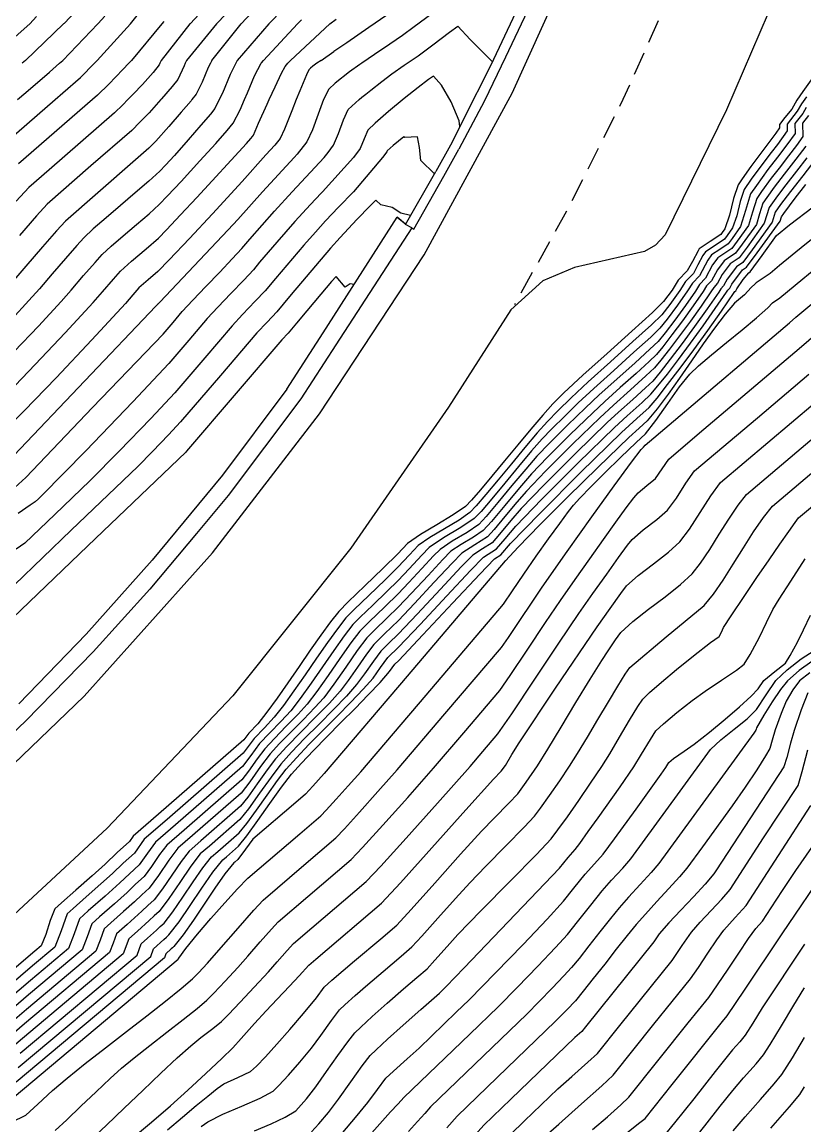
# Model space of a CAD drawing. Header units: millimetres. Extents: x -335 to 64136, y 248 to 109842.
# Drawn here: x -131.6 to -89.9, y 438.4 to 497.3 of the extents above; entities that cross this region are included whole.
import ezdxf

# ---------------------------------------------------------------- set-up
doc = ezdxf.new("R2010")
doc.units = ezdxf.units.MM
doc.header["$MEASUREMENT"] = 0
doc.linetypes.add('TRATTEGGIATA2', pattern=[0.375, 0.25, -0.125])
for name, color, linetype in [('Bâti', 7, 'Continuous'), ('curve livello 5m', 7, 'Continuous'), ('Per+Mod Surf', 7, 'Continuous'), ('Strade', 7, 'Continuous')]:
    doc.layers.add(name, color=color, linetype=linetype)
doc.layers.add('no_plot', color=5, linetype='Continuous', plot=False)

msp = doc.modelspace()

# ---------------------------------------------------------------- linework, layer by layer
at = {"layer": 'Bâti', "color": 2, "linetype": 'Continuous'}
for p, q in [((-104.21563, 498.92149), (-105.88763, 495.39149)), ((-106.66263, 494.98449), (-105.33864, 497.76849)), ((-108.13464, 492.06649), (-106.66263, 494.98449)), ((-105.88763, 495.39149), (-107.00863, 493.06649)), ((-107.00863, 493.06649), (-108.38363, 490.48149)), ((-108.13464, 492.06649), (-108.82763, 490.70349)), ((-108.82763, 490.70349), (-109.61064, 489.29049)), ((-109.16881, 489.03856), (-108.38363, 490.48149)), ((-111.21093, 486.47321), (-109.61064, 489.29049)), ((-110.76919, 486.22128), (-109.16881, 489.03856)), ((-115.61117, 480.69527), (-111.66581, 486.86742)), ((-111.21307, 486.49313), (-111.66581, 486.86742)), ((-110.888, 486.28299), (-114.92907, 480.04536)), ((-110.888, 486.28299), (-111.21093, 486.47321)), ((-110.888, 486.28299), (-110.76919, 486.22128)), ((-117.53299, 477.69187), (-115.61117, 480.69527)), ((-114.92907, 480.04536), (-116.78963, 477.17349)), ((-117.53299, 477.69187), (-120.97106, 473.11321)), ((-116.78963, 477.17349), (-120.66655, 472.02689)), ((-120.97106, 473.11321), (-124.70486, 468.56954)), ((-120.66655, 472.02689), (-122.35247, 470.00237)), ((-122.35247, 470.00237), (-124.83564, 467.02049)), ((-124.70486, 468.56954), (-128.22655, 464.62544)), ((-124.83564, 467.02049), (-127.85142, 463.68994)), ((-128.22655, 464.62544), (-131.81885, 460.92168)), ((-127.85142, 463.68994), (-131.44265, 460.00217)), ((-131.44265, 460.00217), (-135.31964, 456.32349))]:
    msp.add_line(p, q, dxfattribs=at)
at = {"layer": 'curve livello 5m', "color": 2}
for p, q in [((-131.23262, 497.15763), (-133.43406, 495.21868)), ((-122.69807, 497.15763), (-124.22524, 495.21868)), ((-117.35039, 495.21868), (-115.2444, 497.15763)), ((-112.43744, 490.0448), (-113.99417, 488.21601))]:
    msp.add_line(p, q, dxfattribs=at)
at = {"layer": 'curve livello 5m', "color": 2, "flags": 128}
for points in [[(-121.99572, 497.91571), (-122.66559, 497.19141), (-122.69807, 497.15763)], [(-130.87713, 497.56314), (-131.23262, 497.15763)], [(-115.2444, 497.15763), (-114.91983, 497.41329)], [(-124.29784, 495.06307), (-124.33588, 494.98155), (-124.66697, 494.57737), (-125.2328, 493.93975), (-125.2328, 493.93975), (-125.72914, 493.41141), (-126.00845, 493.12413)], [(-124.22524, 495.21868), (-124.29783, 495.06307)], [(-118.47823, 493.12413), (-118.16122, 493.81459), (-117.81972, 494.53184), (-117.63145, 494.89103), (-117.48387, 495.06307)], [(-117.48387, 495.06307), (-117.35039, 495.21868)], [(-132.36485, 477.51892), (-130.9432, 478.99784), (-129.35196, 480.68617), (-127.84939, 482.31243), (-127.34784, 482.88436), (-126.77122, 483.55402), (-126.39246, 483.97935), (-125.80474, 484.50712), (-125.02807, 485.16828), (-124.37693, 485.7467), (-123.95305, 486.18245), (-123.19478, 486.98193), (-122.32961, 487.90529), (-119.69113, 490.79317), (-119.45194, 491.06141), (-119.35969, 491.15828), (-119.30588, 491.22604), (-119.03988, 491.87196), (-118.58994, 492.88079), (-118.47822, 493.12413)], [(-126.00845, 493.12413), (-126.27598, 492.84896), (-126.70931, 492.42112), (-126.70931, 492.42112), (-130.20098, 489.38841), (-131.28613, 488.43688), (-131.94896, 487.70892)], [(-109.67734, 489.17306), (-110.39653, 489.87704), (-110.47647, 490.56625), (-110.57441, 491.14441), (-110.57441, 491.14441), (-111.24706, 491.10777), (-111.30836, 491.14748), (-111.88229, 490.6795), (-112.19405, 490.39752), (-112.21754, 490.34047), (-112.43744, 490.0448)], [(-89.84249, 490.0238), (-90.4007, 489.30459), (-90.95701, 488.58776), (-91.40764, 487.99536), (-91.40764, 487.99536), (-91.85501, 487.37001), (-92.10882, 486.53314), (-93.02857, 485.26824), (-93.44917, 484.6898), (-93.9261, 484.36438), (-94.34581, 483.80236), (-94.59565, 483.334), (-94.80408, 483.11795), (-94.94825, 482.88369), (-95.47369, 482.12236), (-96.04506, 481.32015), (-96.6206, 480.53337), (-97.15855, 479.81834), (-97.61716, 479.23137), (-97.95467, 478.82879), (-97.95467, 478.82879), (-98.41316, 478.39327), (-99.2337, 477.65184), (-100.14125, 476.83427), (-100.8608, 476.17034), (-100.8608, 476.17034), (-102.30144, 474.76759), (-103.75311, 473.31659), (-104.78031, 472.25265), (-104.78031, 472.25265), (-105.29516, 471.65818), (-105.91977, 470.90457), (-106.49127, 470.21859), (-106.84679, 469.82705), (-106.84679, 469.82705), (-107.52024, 469.39289), (-108.21995, 468.94611), (-108.21995, 468.94611), (-108.73933, 468.41622), (-109.68589, 467.40091), (-110.74403, 466.26241), (-111.59811, 465.36297), (-111.59811, 465.36297), (-112.32831, 464.65103), (-112.90298, 464.0854), (-112.90298, 464.0854), (-113.30263, 463.55989), (-113.7837, 462.86552), (-114.27334, 462.15735), (-114.69868, 461.59041), (-114.69868, 461.59041), (-115.27254, 460.95343), (-116.00821, 460.1976), (-116.80098, 459.3992), (-117.54616, 458.63456), (-118.13907, 457.97996), (-118.13907, 457.97996), (-118.58815, 457.39104), (-119.11282, 456.65054), (-119.616, 455.94338), (-120.00064, 455.45452), (-120.00064, 455.45452), (-122.11233, 453.61285), (-122.74314, 453.06996), (-123.17424, 452.51326), (-123.66517, 451.78723), (-124.16059, 451.05327), (-124.6052, 450.47278), (-124.6052, 450.47278), (-124.93781, 450.17053), (-125.25966, 449.86127), (-126.04385, 449.16191), (-126.60563, 448.655), (-126.60563, 448.655), (-126.79224, 448.15478), (-126.97804, 447.66139), (-126.97804, 447.66139), (-131.51494, 443.85049), (-133.00228, 442.58471)], [(-113.99417, 488.21601), (-114.78263, 487.39745), (-115.4845, 486.65835), (-115.4845, 486.65835), (-116.01646, 486.068), (-116.64032, 485.36217), (-116.64032, 485.36217), (-118.15081, 483.596), (-118.15081, 483.596), (-118.69875, 482.93329), (-119.22073, 482.3741), (-119.89157, 481.67488), (-120.45708, 481.07183), (-120.45708, 481.07183), (-121.91448, 479.36789), (-123.50909, 477.50353), (-124.78762, 476.13451), (-126.46128, 474.39179), (-128.02795, 472.79817), (-129.89606, 471.00683), (-131.49395, 469.47461), (-131.95805, 469.16579)], [(-132.06306, 439.97488), (-123.32768, 447.31242), (-123.32146, 447.32903), (-123.29896, 447.34919), (-123.29359, 447.35436), (-123.28803, 447.35941), (-122.91286, 447.88268), (-122.29726, 448.63294), (-121.58082, 449.47102), (-120.84261, 450.30731), (-120.16175, 451.05222), (-119.61732, 451.61613), (-116.84959, 453.99062), (-115.73212, 454.94214), (-115.43542, 455.25549), (-114.91568, 455.82652), (-114.27257, 456.54473), (-113.60577, 457.29959), (-110.12537, 461.38619), (-106.0004, 466.22963), (-105.51688, 466.946), (-104.92256, 467.83301), (-104.25617, 468.78383), (-103.59518, 469.71475), (-103.00303, 470.53762), (-102.54315, 471.16426), (-102.27901, 471.50652), (-101.93388, 471.87937), (-101.34691, 472.48), (-100.59832, 473.22824), (-99.7683, 474.04394), (-98.93707, 474.84691), (-98.43948, 475.30209), (-97.87677, 476.01795), (-97.24232, 476.92196), (-96.61622, 477.81209), (-96.07857, 478.48635), (-95.60549, 478.93171), (-94.91945, 479.512), (-94.11385, 480.16954), (-93.28208, 480.8466), (-92.51755, 481.4855), (-91.91363, 482.02854), (-91.67245, 482.29317), (-91.2837, 482.55034), (-90.05207, 483.57582), (-89.14822, 484.32534)], [(-123.89496, 438.20837), (-123.09971, 438.8895), (-122.37517, 439.49726), (-121.74758, 440.00921), (-121.24314, 440.40288), (-120.88807, 440.65583), (-120.15117, 440.99551), (-119.4713, 441.31747), (-119.16139, 441.6001), (-118.67638, 442.10489), (-118.06503, 442.77717), (-117.3761, 443.56231), (-116.65836, 444.40564), (-115.96055, 445.25252), (-115.55326, 445.80928), (-115.14342, 446.18044), (-113.93656, 447.20997), (-112.53019, 448.39421), (-111.6871, 449.12346), (-110.91932, 449.95061), (-109.66056, 451.36045), (-108.28498, 452.90471), (-107.16672, 454.13513), (-106.49314, 454.83027), (-105.70628, 455.62985), (-105.23743, 456.1218), (-104.78496, 456.73994), (-104.18973, 457.61606), (-103.63555, 458.49974), (-102.92097, 459.68082), (-102.14091, 460.98176), (-101.39028, 462.22501), (-100.764, 463.23301), (-100.42163, 463.75053), (-100.02713, 464.32915), (-99.75099, 464.71288), (-99.10774, 465.3033), (-98.27998, 465.95664), (-97.39421, 466.62874), (-96.57696, 467.27545), (-95.95473, 467.8526), (-95.50297, 468.42384), (-95.01471, 469.15107), (-94.50769, 469.95732), (-93.99964, 470.7656), (-93.50829, 471.49894), (-93.05137, 472.08036), (-89.09192, 475.43173)], [(-113.29414, 437.72191), (-112.59301, 438.5331), (-112.0241, 439.16757), (-111.62301, 439.56931), (-111.44084, 439.76694), (-111.29958, 439.92773), (-107.79311, 443.31536), (-106.29117, 444.75807), (-105.25416, 445.81137), (-104.17701, 446.92758), (-103.23297, 447.92548), (-102.59527, 448.62386), (-102.05039, 449.29542), (-101.35186, 450.18738), (-100.74486, 450.94158), (-100.23897, 451.50847), (-99.63939, 452.16288), (-99.20822, 452.65137), (-96.58643, 456.26357), (-94.96695, 458.48753), (-94.42027, 458.99355), (-93.71873, 459.56356), (-93.02908, 460.12544), (-92.51807, 460.60708), (-92.00178, 461.39416), (-91.49698, 462.15715), (-90.89524, 462.72283), (-90.1411, 463.319), (-89.46079, 463.7668)], [(-104.02241, 437.65138), (-103.06036, 438.51878), (-101.84831, 439.59116), (-100.75688, 440.55923), (-100.15669, 441.11373), (-97.98325, 443.83915), (-96.04345, 446.25221), (-95.61809, 446.86119), (-95.11276, 447.61879), (-94.62925, 448.34165), (-94.26937, 448.84645), (-93.65678, 449.52055), (-93.06531, 450.17432), (-89.62381, 455.49833)], [(-93.75761, 438.15618), (-93.11909, 438.90315), (-92.31309, 439.82759), (-91.58522, 440.66453), (-91.18112, 441.14899), (-90.61198, 442.04543), (-89.95955, 443.12434)]]:
    msp.add_lwpolyline(points, dxfattribs=at)
at = {"layer": 'no_plot'}
for p, q in [((-131.45812, 495.21868), (-129.43344, 497.15763)), ((-127.5998, 497.15763), (-129.46765, 495.21868)), ((-125.85921, 497.15763), (-127.64003, 495.21868)), ((-124.2012, 497.15763), (-125.80666, 495.21868)), ((-121.28357, 497.15763), (-122.87681, 495.21868)), ((-121.5347, 495.21868), (-119.97045, 497.15763)), ((-118.49693, 497.15763), (-120.17885, 495.21868)), ((-118.78133, 495.21868), (-116.97639, 497.15763)), ((-115.7121, 495.21868), (-115.04135, 495.6832)), ((-117.15529, 490.0448), (-118.83173, 488.21601)), ((-117.2549, 488.21601), (-115.55883, 490.0448)), ((-113.98683, 490.0448), (-115.63396, 488.21601))]:
    msp.add_line(p, q, dxfattribs=at)
at = {"layer": 'no_plot', "flags": 128}
for points in [[(-102.80788, 503.4095), (-102.99531, 503.42733), (-102.99763, 503.41922), (-103.70032, 503.24862), (-104.72043, 503.2154), (-105.54545, 503.06476), (-106.19405, 502.3493), (-106.77138, 501.96717), (-107.52904, 501.47205), (-107.85158, 501.23961), (-107.90524, 501.20984), (-108.3379, 500.86112), (-109.00129, 500.28325), (-109.77145, 499.6013), (-110.52438, 498.9404), (-111.13613, 498.42563), (-111.60277, 498.07186), (-112.22136, 497.62009), (-113.16833, 496.96119), (-114.34663, 496.15777), (-115.04135, 495.6832)], [(-104.6527, 499.29613), (-105.38189, 499.5992), (-106.13052, 499.85043), (-106.43004, 499.90255), (-106.64645, 499.82795), (-106.95255, 499.74594), (-107.04261, 499.72429), (-107.14019, 499.69274), (-107.65925, 499.42941), (-108.14703, 499.1341), (-108.56598, 498.78394), (-109.18605, 498.23582), (-109.72662, 497.7729), (-110.14492, 497.45237), (-110.75829, 496.99708), (-111.38271, 496.54361), (-112.04608, 496.08151), (-112.86428, 495.52314), (-113.53763, 495.06307)], [(-125.85921, 497.15763), (-124.85558, 498.44647)], [(-128.75132, 497.86438), (-129.40489, 497.18712), (-129.43344, 497.15763)], [(-117.74585, 497.92782), (-118.49693, 497.15763)], [(-127.5998, 497.15763), (-127.58225, 497.17602), (-127.58225, 497.17602), (-127.23599, 497.57716)], [(-124.09041, 497.29444), (-124.2012, 497.15763)], [(-120.78325, 497.6767), (-121.28357, 497.15763)], [(-119.38756, 497.78369), (-119.97045, 497.15763)], [(-116.97639, 497.15763), (-116.75369, 497.37622)], [(-113.3346, 493.41979), (-113.0727, 493.63241), (-112.48014, 494.09597), (-111.94612, 494.49972), (-111.94612, 494.49972), (-111.28075, 494.95972), (-110.54407, 495.46714), (-110.54407, 495.46714), (-109.76715, 496.0437), (-108.87754, 496.71334), (-108.43452, 497.033), (-108.43452, 497.033), (-107.78236, 496.33535), (-107.22718, 495.77446), (-106.58668, 495.14419)], [(-131.8806, 493.12413), (-131.44503, 493.50304), (-130.18565, 494.58549), (-129.6441, 495.06307)], [(-131.45812, 495.21868), (-131.63917, 495.06307)], [(-129.88636, 493.12413), (-129.47227, 493.48378), (-128.53213, 494.30035), (-127.79055, 495.06307)], [(-129.6441, 495.06307), (-129.46765, 495.21868)], [(-125.95285, 495.06307), (-126.27149, 494.72388), (-127.02425, 493.94965), (-127.62073, 493.36073), (-127.89314, 493.12413)], [(-127.79054, 495.06307), (-127.77799, 495.07598), (-127.64003, 495.21868)], [(-125.80666, 495.21868), (-125.95284, 495.06307)], [(-122.94975, 495.06307), (-123.01223, 494.92975), (-123.35009, 494.20226), (-123.65324, 493.82046), (-124.21888, 493.16346), (-124.25411, 493.12413)], [(-122.87681, 495.21868), (-122.94973, 495.06307)], [(-121.61274, 495.06307), (-121.72655, 494.83609), (-122.04839, 494.06231), (-122.36431, 493.42297), (-122.59611, 493.12413)], [(-121.5347, 495.21868), (-121.61273, 495.06307)], [(-120.25689, 495.06307), (-120.55446, 494.46963), (-120.97031, 493.4698), (-121.14112, 493.12413)], [(-120.17885, 495.21868), (-120.25687, 495.06307)], [(-119.79217, 493.12413), (-119.63656, 493.49262), (-119.25701, 494.38852), (-118.90141, 495.06307)], [(-118.9014, 495.06307), (-118.89365, 495.07778), (-118.89365, 495.07778), (-118.78133, 495.21868)], [(-115.93231, 495.06307), (-116.14536, 494.91253), (-116.2771, 494.80325), (-116.36924, 494.70429), (-116.48552, 494.45502), (-116.84237, 493.59849), (-117.0332, 493.12413)], [(-115.7121, 495.21868), (-115.93231, 495.06307)], [(-113.53763, 495.06308), (-113.64663, 494.9886), (-114.20242, 494.59802), (-114.96468, 494.00171), (-115.31036, 493.68904), (-115.58259, 493.13501), (-115.5866, 493.12413)], [(-89.43108, 494.43469), (-90.05948, 493.55706), (-90.37671, 493.10226), (-90.64558, 492.62243), (-91.01787, 492.16377), (-91.30397, 491.79683), (-91.30397, 491.79683), (-91.29999, 491.6247), (-91.49783, 491.33817), (-91.91436, 490.76836), (-91.91436, 490.76836), (-92.24773, 490.33496), (-92.8212, 489.55274), (-93.28593, 488.90314), (-93.5025, 488.58103), (-93.5025, 488.58103), (-93.7483, 487.84698), (-93.96921, 486.96299), (-94.21437, 486.23382), (-94.21437, 486.23382), (-94.36005, 486.03347), (-94.42667, 485.94185), (-94.99554, 485.55319), (-95.569, 485.16241), (-95.569, 485.16241), (-95.63655, 485.07196), (-95.93716, 484.50298), (-96.21045, 483.99613), (-96.21045, 483.99613), (-96.68921, 483.49987), (-97.02036, 482.96177), (-97.46987, 482.3555), (-98.07159, 481.77652), (-99.16143, 480.78572), (-100.48187, 479.59823), (-101.77541, 478.4292), (-102.78452, 477.49378), (-102.78452, 477.49378), (-103.37706, 476.90152), (-103.90255, 476.30932), (-104.53562, 475.56379), (-105.23044, 474.72872), (-105.94119, 473.86791), (-106.62207, 473.04516), (-107.22725, 472.32425), (-107.71093, 471.76899), (-108.02728, 471.44316), (-108.02728, 471.44316), (-108.67703, 470.98332), (-109.54277, 470.46617), (-110.42328, 469.94192), (-111.11732, 469.46078), (-111.11732, 469.46078), (-111.62826, 468.91884), (-112.40479, 468.15261), (-113.38375, 467.20727), (-114.26923, 466.34987), (-114.76531, 465.84744), (-114.76531, 465.84744), (-115.21029, 465.28979), (-115.7261, 464.58405), (-116.29086, 463.77683), (-116.88266, 462.91472), (-117.47961, 462.04431), (-118.05981, 461.21219), (-118.60136, 460.46496), (-119.08236, 459.84921), (-119.08236, 459.84921), (-119.56149, 459.3464), (-119.82074, 458.99469), (-124.36752, 455.02931), (-125.72574, 453.86041), (-125.92237, 453.58615), (-126.58204, 452.98671), (-127.22035, 452.37335), (-127.90493, 451.75649), (-128.77563, 450.98631), (-129.53605, 450.31156), (-129.88981, 449.98098), (-129.88981, 449.98098), (-130.14968, 449.36666), (-130.36995, 448.61263), (-130.6284, 448.01036), (-130.6284, 448.01036), (-130.96682, 447.7261), (-133.82271, 445.29563)], [(-108.32207, 491.69785), (-108.36136, 491.98793), (-108.78887, 493.00738), (-109.29239, 493.88864), (-109.72086, 494.36733), (-109.73117, 494.36695), (-109.73266, 494.36791), (-109.98858, 494.20465), (-110.54785, 493.77946), (-111.29821, 493.18015), (-112.12741, 492.49453), (-112.84238, 491.8711), (-113.23281, 491.4947), (-113.42828, 491.02856), (-113.63521, 490.51758), (-113.98683, 490.0448)], [(-89.86479, 493.27938), (-90.12726, 492.90309), (-90.34971, 492.50609), (-90.89445, 491.82301), (-90.88624, 491.46762), (-91.40871, 490.73936), (-91.74548, 490.30161), (-92.07971, 489.86704), (-92.80128, 488.87743), (-93.173, 488.33883), (-93.38717, 487.69924), (-93.57965, 486.92901), (-93.79326, 486.29368), (-94.09375, 485.88042), (-94.23117, 485.69144), (-94.73376, 485.34806), (-95.24042, 485.0028), (-95.3784, 484.81804), (-95.64506, 484.31332), (-95.88749, 483.8637), (-96.31218, 483.42349), (-96.60594, 482.94615), (-97.14044, 482.19496), (-97.56683, 481.65016), (-98.11401, 481.12366), (-99.10507, 480.22266), (-100.30583, 479.1428), (-101.48213, 478.07973), (-102.39977, 477.2291), (-103.10338, 476.53925), (-103.65771, 475.97174), (-104.20029, 475.3577), (-104.86017, 474.57623), (-105.57653, 473.71197), (-106.28861, 472.84956), (-106.9356, 472.07366), (-107.45672, 471.46891), (-107.79118, 471.11994), (-108.36873, 470.71119), (-109.13827, 470.25151), (-109.92093, 469.78552), (-110.53785, 469.35784), (-111.00841, 468.86184), (-111.62223, 468.20766), (-112.30805, 467.53094), (-113.17266, 466.69603), (-113.95471, 465.93877), (-114.39285, 465.49503), (-114.84754, 464.92052), (-115.38035, 464.18287), (-115.9624, 463.34351), (-116.56482, 462.46386), (-117.15875, 461.60535), (-117.71531, 460.8294), (-118.20563, 460.19745), (-118.73668, 459.63957), (-119.27701, 459.07311), (-119.85672, 458.28666), (-123.91649, 454.74602), (-125.12922, 453.70232), (-125.65894, 452.96348), (-126.2532, 452.42348), (-126.82821, 451.87093), (-127.44491, 451.31524), (-128.22927, 450.62143), (-128.91429, 450.01358), (-129.23297, 449.71578), (-129.56637, 448.82207), (-129.89833, 447.94057), (-131.07644, 446.95098), (-133.65863, 444.75344)], [(-117.03319, 493.12413), (-117.27635, 492.5197), (-117.66559, 491.55705), (-117.88821, 491.04892), (-118.17198, 490.69161), (-118.65846, 490.1808), (-119.91976, 488.76632), (-121.49385, 487.04343), (-122.72813, 485.72614), (-123.80988, 484.58559), (-124.4146, 483.96394), (-124.93185, 483.51177), (-125.41373, 483.08784), (-125.7406, 482.71556), (-126.13594, 482.26153), (-127.93148, 480.3182), (-129.83296, 478.3007), (-131.53179, 476.53344), (-132.71937, 475.34082)], [(-132.34406, 490.98948), (-129.88635, 493.12413)], [(-122.5961, 493.12413), (-122.64136, 493.06578), (-123.16072, 492.45073), (-123.82126, 491.6953), (-124.52183, 490.91697), (-124.88651, 490.54188), (-125.74891, 489.79284), (-129.32866, 486.65387), (-129.80165, 486.1344), (-130.5524, 485.27014), (-131.43276, 484.24673), (-132.29458, 483.24984)], [(-121.14111, 493.12413), (-121.37851, 492.64369), (-121.61248, 492.35299), (-122.11636, 491.76141), (-122.78928, 490.98612), (-123.53036, 490.14428), (-124.00113, 489.62901), (-124.30159, 489.31222), (-124.88453, 488.77922), (-125.60945, 488.15041), (-126.39741, 487.48007), (-127.16945, 486.82244), (-127.84661, 486.23178), (-128.34993, 485.76236), (-128.728, 485.34714), (-129.32808, 484.65632), (-130.03177, 483.83829), (-130.72064, 483.04146), (-131.27627, 482.41422), (-132.19293, 481.42211)], [(-132.05344, 479.69499), (-130.77245, 481.05414), (-129.56283, 482.36333), (-129.56283, 482.36333), (-129.02361, 482.97471), (-128.36312, 483.74114), (-127.75457, 484.44555), (-127.3712, 484.87085), (-127.3712, 484.87085), (-126.90133, 485.30493), (-126.26103, 485.85805), (-125.55246, 486.45999), (-124.87781, 487.04053), (-124.33926, 487.52946), (-124.33926, 487.52946), (-123.89464, 487.99104), (-123.16537, 488.76715), (-123.16537, 488.76715), (-122.16376, 489.85478), (-121.32608, 490.7803), (-121.32608, 490.7803), (-120.71277, 491.48172), (-120.39273, 491.86441), (-120.39273, 491.86441), (-120.01942, 492.58596), (-119.79216, 493.12413)], [(-127.89313, 493.12413), (-131.83099, 489.70388)], [(-124.2541, 493.12413), (-124.87731, 492.42836), (-125.35971, 491.91968), (-125.79791, 491.4815), (-127.97495, 489.59063), (-130.3074, 487.54537), (-130.8753, 486.92166), (-131.77671, 485.88395)], [(-115.58659, 493.12413), (-115.87391, 492.34508), (-116.17352, 491.52282), (-116.47054, 490.87181), (-116.98427, 490.22494), (-117.15529, 490.0448)], [(-115.55883, 490.0448), (-115.34064, 490.30777), (-115.05288, 490.6947), (-115.05288, 490.6947), (-114.78543, 491.31163), (-114.51923, 492.05234), (-114.27158, 492.59187), (-114.27158, 492.59187), (-113.68313, 493.12413)], [(-113.68314, 493.12413), (-113.54605, 493.24812), (-113.3346, 493.41979)], [(-89.87781, 492.70393), (-90.05385, 492.38975), (-90.48494, 491.84919), (-90.47249, 491.31055), (-90.90307, 490.71036), (-91.40928, 490.05236), (-91.91169, 489.39912), (-91.91169, 489.39912), (-92.52668, 488.55567), (-92.8435, 488.09662), (-92.8435, 488.09662), (-93.10809, 487.22304), (-93.37215, 486.35355), (-93.37215, 486.35355), (-93.82745, 485.72738), (-94.03567, 485.44103), (-94.47199, 485.14293), (-94.91184, 484.8432), (-94.91184, 484.8432), (-95.12025, 484.56412), (-95.56453, 483.73127), (-95.93516, 483.3471), (-96.19152, 482.93053), (-96.72864, 482.16485), (-97.27392, 481.4294), (-97.66379, 480.94482), (-97.66379, 480.94482), (-98.15643, 480.47079), (-99.04871, 479.6596), (-100.12979, 478.68737), (-101.18884, 477.73026), (-102.01503, 476.96441), (-102.01503, 476.96441), (-102.72196, 476.27607), (-103.43431, 475.56405), (-103.93836, 475.04197), (-103.93836, 475.04197), (-104.50365, 474.3989), (-105.19656, 473.57324), (-105.93262, 472.68257), (-106.62737, 471.84453), (-107.19635, 471.17671), (-107.55508, 470.79672), (-107.55508, 470.79672), (-108.27393, 470.30802), (-109.19869, 469.76324), (-109.95837, 469.25491), (-110.35245, 468.84647), (-111.02745, 468.11987), (-111.6162, 467.49649), (-112.21132, 466.90927), (-112.96157, 466.18478), (-113.64019, 465.52768), (-114.02038, 465.14263), (-114.48797, 464.54581), (-115.04213, 463.7684), (-115.64308, 462.89504), (-116.25104, 462.01038), (-116.82624, 461.19905), (-117.32889, 460.54569), (-117.83798, 459.99812), (-118.47065, 459.35923), (-118.99253, 458.79982), (-119.46339, 458.15697), (-119.8927, 457.57862), (-123.46545, 454.46273), (-124.5327, 453.54423), (-124.95993, 452.94987), (-125.3955, 452.3408), (-125.92435, 451.86024), (-126.43607, 451.36852), (-127.21272, 450.67199), (-128.11382, 449.87511), (-128.57614, 449.45059), (-128.87284, 448.65525), (-129.16826, 447.87077), (-131.18607, 446.17586), (-133.49454, 444.21126)], [(-89.75798, 492.27342), (-90.07542, 491.87537), (-90.05873, 491.15347), (-90.39743, 490.68137), (-90.82113, 490.12725), (-91.32448, 489.47965), (-91.74367, 488.9312), (-91.74367, 488.9312), (-92.25209, 488.23392), (-92.51401, 487.85442), (-92.51401, 487.85442), (-92.73275, 487.13223), (-92.95104, 486.41341), (-92.95104, 486.41341), (-93.56116, 485.57433), (-93.84017, 485.19062), (-94.58326, 484.68359), (-94.8621, 484.3102), (-95.24157, 483.59885), (-95.55813, 483.27072), (-95.77709, 482.91492), (-96.31022, 482.14899), (-96.88052, 481.36416), (-97.39503, 480.68585), (-97.76075, 480.23948), (-97.76075, 480.23948), (-98.19886, 479.81793), (-98.99236, 479.09654), (-99.95376, 478.23194), (-100.89556, 477.38079), (-101.63028, 476.69972), (-101.63028, 476.69972), (-102.58179, 475.77324), (-103.54058, 474.8149), (-104.21901, 474.1122), (-104.21901, 474.1122), (-104.81588, 473.42876), (-105.54942, 472.54899), (-106.29451, 471.64706), (-106.92607, 470.89716), (-107.31898, 470.4735), (-107.93513, 470.05462), (-108.72776, 469.58768), (-109.3789, 469.15198), (-109.72195, 468.80199), (-110.34715, 468.13137), (-111.04605, 467.37939), (-111.61017, 466.78531), (-112.32143, 466.08727), (-113.15255, 465.28518), (-113.64791, 464.79022), (-114.13338, 464.16253), (-114.7148, 463.33509), (-115.33391, 462.43186), (-115.93245, 461.57682), (-116.45215, 460.89393), (-116.94177, 460.35771), (-117.57034, 459.71926), (-118.20379, 459.0763), (-118.70804, 458.52654), (-119.11482, 457.98358), (-119.57198, 457.33579), (-119.92868, 456.87059), (-123.01441, 454.17943), (-123.93618, 453.38614), (-124.31563, 452.88014), (-124.74234, 452.24224), (-125.13207, 451.71813), (-125.59551, 451.29701), (-126.04394, 450.8661), (-126.72452, 450.25572), (-127.51417, 449.55741), (-127.9193, 449.18539), (-128.17931, 448.48842), (-128.43819, 447.80098), (-131.29569, 445.40073), (-133.33045, 443.66908)], [(-89.89179, 490.65237), (-90.42175, 489.95929), (-91.05134, 489.14928), (-91.57565, 488.46328), (-91.57565, 488.46328), (-91.9775, 487.91217), (-92.18451, 487.61222), (-92.18451, 487.61222), (-92.3574, 487.04141), (-92.52993, 486.47327), (-92.52993, 486.47327), (-93.29486, 485.42129), (-93.64467, 484.94021), (-94.25468, 484.52398), (-94.60395, 484.05628), (-94.91861, 483.46642), (-95.18111, 483.19434), (-95.36267, 482.8993), (-95.89163, 482.13554), (-96.4655, 481.33638), (-97.02439, 480.58258), (-97.50842, 479.95491), (-97.85771, 479.53414), (-97.85771, 479.53414), (-98.24128, 479.16507), (-98.936, 478.53348), (-99.77772, 477.77651), (-100.60228, 477.03131), (-101.24554, 476.43503), (-101.24554, 476.43503), (-102.44161, 475.27041), (-103.64684, 474.06574), (-104.49966, 473.18242), (-105.14325, 472.4393), (-105.92405, 471.49723), (-106.63847, 470.63972), (-107.08288, 470.15027), (-107.59632, 469.80123), (-108.25682, 469.41212), (-108.79942, 469.04905), (-109.23064, 468.60911), (-110.01652, 467.76614), (-110.89504, 466.8209), (-111.60414, 466.07414), (-112.1875, 465.50162), (-112.86917, 464.84377), (-113.27545, 464.43781), (-113.78732, 463.76472), (-114.4035, 462.87536), (-115.03064, 461.96832), (-115.57542, 461.24217), (-116.05049, 460.71485), (-116.65951, 460.08912), (-117.31581, 459.42817), (-117.93272, 458.79516), (-118.42356, 458.25325), (-118.93713, 457.56775), (-119.51432, 456.74988), (-119.96466, 456.16255), (-122.56337, 453.89614), (-123.33966, 453.22805), (-123.8248, 452.58112), (-124.37035, 451.76554), (-124.86863, 451.09545), (-125.26666, 450.73377), (-125.6518, 450.36368), (-126.23632, 449.83946), (-126.91451, 449.23971), (-127.26247, 448.9202), (-127.48578, 448.3216), (-127.70812, 447.73118), (-131.40531, 444.62561), (-133.16637, 443.12689)], [(-89.41306, 489.89467), (-90.0645, 489.05533), (-90.71373, 488.21878), (-91.23962, 487.52744), (-91.23962, 487.52744), (-91.52552, 487.12781), (-91.68771, 486.593), (-92.76227, 485.1152), (-93.25367, 484.43939), (-93.59753, 484.20477), (-94.08766, 483.54843), (-94.27269, 483.20157), (-94.42706, 483.04157), (-94.53382, 482.86807), (-95.14865, 481.97725), (-95.8172, 481.03858), (-96.49064, 480.11797), (-97.1201, 479.28131), (-97.65671, 478.59451), (-98.05163, 478.12345), (-98.05163, 478.12345), (-98.43413, 477.76012), (-99.11865, 477.14159), (-99.87577, 476.45954), (-100.47605, 475.90566), (-100.47605, 475.90566), (-102.16127, 474.26476), (-103.85938, 472.56743), (-105.06096, 471.32287), (-105.60009, 470.69354), (-106.21317, 469.9528), (-106.61069, 469.50383), (-107.11574, 469.17824), (-107.64047, 468.84318), (-108.24802, 468.22334), (-109.35526, 467.03568), (-110.59302, 465.70392), (-111.59208, 464.65179), (-112.11723, 464.13979), (-112.53051, 463.733), (-112.92934, 463.19659), (-113.40122, 462.51037), (-113.82194, 461.93865), (-114.366, 461.32855), (-115.05597, 460.61134), (-115.82083, 459.8388), (-116.58956, 459.06267), (-117.29115, 458.33471), (-117.85459, 457.70667), (-118.38098, 457.01637), (-118.99596, 456.14839), (-119.58576, 455.31951), (-120.03661, 454.74649), (-121.6613, 453.32955), (-122.14662, 452.91187), (-122.65483, 452.25558), (-123.23358, 451.39969), (-123.81763, 450.53444), (-124.34176, 449.85011), (-124.60897, 449.6073), (-124.86752, 449.35885), (-125.49749, 448.79702), (-125.9488, 448.38981), (-126.24797, 447.5916), (-131.62456, 443.07537), (-132.8382, 442.04252)], [(-131.73419, 442.30025), (-125.5179, 447.5218), (-125.29196, 448.12461), (-124.95114, 448.43214), (-124.47538, 448.85644), (-124.47538, 448.85644), (-124.28012, 449.04406), (-124.07833, 449.22743), (-123.60332, 449.83429), (-123.07453, 450.60255), (-122.53042, 451.42001), (-122.00946, 452.17449), (-121.5501, 452.75378), (-121.5501, 452.75378), (-121.21026, 453.04626), (-120.07259, 454.03845), (-119.67586, 454.53276), (-119.16044, 455.2467), (-118.59314, 456.05297), (-118.04076, 456.82429), (-117.57011, 457.43339), (-117.57011, 457.43339), (-117.02783, 458.04236), (-116.3606, 458.74176), (-115.6197, 459.49421), (-114.85642, 460.26232), (-114.12206, 461.00873), (-113.46789, 461.69605), (-112.94521, 462.28689), (-112.94521, 462.28689), (-112.54412, 462.84585), (-112.15805, 463.38059), (-112.15805, 463.38059), (-111.58605, 463.94062), (-110.442, 465.14542), (-109.02463, 466.67044), (-107.7567, 468.03046), (-107.061, 468.74025), (-107.061, 468.74025), (-106.37459, 469.18061), (-105.9112, 469.71923), (-105.34161, 470.3931), (-103.96565, 471.81828), (-102.02109, 473.76193), (-100.09131, 475.64097), (-99.41295, 476.26315), (-98.62012, 476.9769), (-98.14859, 477.41811), (-97.77212, 477.86368), (-97.27054, 478.49872), (-96.67909, 479.2757), (-96.03301, 480.1471), (-95.36754, 481.06538), (-94.71793, 481.98301), (-94.1194, 482.85246), (-94.05003, 482.96518), (-93.94974, 483.06914), (-93.82951, 483.29451), (-93.26895, 484.04516), (-93.05817, 484.18898), (-92.49597, 484.96215), (-91.26661, 486.65286), (-91.19602, 486.88561), (-91.0716, 487.05952), (-90.46926, 487.86379), (-89.90419, 488.60547)], [(-118.83173, 488.21601), (-120.14838, 486.73947), (-120.65809, 486.18158), (-124.30784, 482.33346), (-124.42912, 482.20507), (-124.43734, 482.19547), (-124.44632, 482.18496), (-124.50909, 482.1196), (-132.08007, 474.16075)], [(-132.0244, 472.45111), (-131.44078, 472.98067), (-131.44078, 472.98067), (-127.88836, 476.71508), (-124.13391, 480.62448), (-123.59638, 481.25294), (-123.10511, 481.82732), (-122.54194, 482.43489), (-121.84442, 483.16619), (-121.11154, 483.92925), (-120.44227, 484.63209), (-119.93559, 485.18273), (-119.93559, 485.18273), (-119.82233, 485.31972), (-119.51011, 485.68479), (-118.19384, 487.174), (-117.2549, 488.21601)], [(-115.63396, 488.21601), (-115.71021, 488.13685), (-116.27799, 487.53896), (-117.10515, 486.621), (-118.07521, 485.52348), (-118.98657, 484.45786), (-119.31717, 484.05801), (-119.83228, 483.50166), (-120.51482, 482.78836), (-121.21452, 482.05779), (-121.78109, 481.44958), (-122.75543, 480.31041), (-123.8215, 479.06401), (-125.7336, 477.01659), (-128.23662, 474.41027), (-130.57964, 472.02695), (-130.77382, 471.84075), (-130.93991, 471.68149), (-131.20655, 471.51415), (-131.84568, 471.05597)], [(-110.94438, 486.94246), (-111.47293, 487.07716), (-111.93022, 487.38268), (-112.52741, 487.51657), (-112.8051, 487.758), (-113.10573, 487.46363), (-113.80422, 486.7302), (-114.69101, 485.77774), (-115.20542, 485.20086), (-117.31505, 482.73414), (-117.74012, 482.21916), (-118.08032, 481.80857), (-118.59204, 481.2661), (-119.13307, 480.69408), (-121.07353, 478.42536), (-123.19667, 475.94305), (-123.84164, 475.25244), (-124.68594, 474.3733), (-125.47626, 473.56939), (-129.0183, 470.17291), (-132.04798, 467.26773)], [(-131.84381, 441.52513), (-124.78783, 447.45201), (-124.63513, 447.85942), (-124.08324, 448.35402), (-123.95128, 448.48083), (-123.8149, 448.60476), (-123.27731, 449.29157), (-122.67885, 450.16104), (-122.06306, 451.0862), (-121.47346, 451.94008), (-120.95358, 452.59569), (-120.95358, 452.59569), (-120.75922, 452.76297), (-120.10857, 453.33042), (-119.66104, 453.88803), (-119.07961, 454.69339), (-118.43966, 455.60291), (-117.81655, 456.47301), (-117.28562, 457.1601), (-117.28562, 457.1601), (-116.75927, 457.75474), (-116.11945, 458.43152), (-115.40494, 459.16218), (-114.65448, 459.91849), (-113.90685, 460.67218), (-113.2008, 461.39502), (-112.57508, 462.05875), (-112.06847, 462.63513), (-112.06847, 462.63513), (-111.78558, 463.02818), (-111.58002, 463.22945), (-110.29099, 464.58693), (-108.694, 466.30521), (-107.26539, 467.83758), (-106.48152, 468.63732), (-106.48152, 468.63732), (-106.13849, 468.85738), (-105.62226, 469.46332), (-104.07192, 471.06912), (-101.88092, 473.25911), (-99.70656, 475.37628), (-98.88856, 476.12108), (-98.24556, 476.71277), (-97.8213, 477.21489), (-97.25606, 477.93053), (-96.58954, 478.80613), (-95.86146, 479.78812), (-95.11153, 480.82295), (-94.37947, 481.85704), (-93.70498, 482.83684), (-93.673, 482.8888), (-93.62678, 482.93672), (-93.57136, 483.04059), (-93.22802, 483.53482), (-92.94037, 483.88556), (-92.86267, 483.93857), (-92.22968, 484.80911), (-91.45181, 485.87888), (-90.75748, 486.45465), (-89.51085, 487.40777)], [(-88.9242, 486.19619), (-89.95285, 485.39), (-89.95285, 485.39), (-91.29334, 484.2784), (-91.795, 483.8607), (-92.54365, 483.36545), (-92.60008, 483.30317), (-92.81641, 483.10933), (-93.16867, 482.72282), (-93.69609, 482.27427), (-94.19354, 481.68873), (-94.75422, 480.94728), (-95.35842, 480.09962), (-95.98643, 479.19543), (-96.61855, 478.28442), (-97.23508, 477.41629), (-97.8163, 476.64073), (-98.34252, 476.00743), (-98.34252, 476.00743), (-98.77352, 475.61083), (-99.32182, 475.11159), (-99.32182, 475.11159), (-100.95773, 473.53129), (-102.59126, 471.92595), (-104.06454, 470.45335), (-105.21973, 469.27127), (-105.89897, 468.53749), (-105.90164, 468.53378), (-105.90273, 468.53216), (-111.13388, 462.38986), (-115.54761, 457.20737), (-116.15965, 456.51909), (-116.54113, 456.10587), (-117.06325, 455.66128), (-119.3517, 453.69798), (-119.74696, 453.16219), (-120.14455, 452.62238), (-120.30818, 452.47967), (-120.35706, 452.4376), (-120.83401, 451.84686), (-121.37063, 451.08599), (-121.93881, 450.23705), (-122.51043, 449.38206), (-123.05735, 448.60306), (-123.55146, 447.98208), (-123.62243, 447.91759), (-123.6911, 447.8516), (-123.97829, 447.59422), (-124.05776, 447.38221), (-131.95344, 440.75)], [(-113.96016, 483.27812), (-114.16259, 483.30407), (-114.4337, 483.13189), (-114.91536, 483.70093), (-115.15576, 483.43004), (-115.73499, 482.75276), (-116.47929, 481.87228), (-117.02507, 481.21105), (-117.4619, 480.68385), (-117.80905, 480.31634), (-120.23258, 477.48283), (-122.88426, 474.38258), (-122.92457, 474.3406), (-128.14054, 469.33899), (-132.60202, 465.06086)], [(-132.2063, 438.62002), (-131.43751, 438.99489), (-130.80643, 439.57712), (-130.02416, 440.3114), (-130.02416, 440.3114), (-129.23567, 440.96784), (-128.27145, 441.73783), (-127.19877, 442.57714), (-126.08485, 443.44151), (-124.99697, 444.2867), (-124.00235, 445.06847), (-123.16825, 445.74257), (-122.56193, 446.26476), (-122.56193, 446.26476), (-122.25047, 446.58433), (-121.77307, 447.09663), (-121.77307, 447.09663), (-121.03601, 447.92564), (-120.128, 448.967), (-119.30052, 449.91377), (-118.8051, 450.45898), (-118.8051, 450.45898), (-116.63593, 452.31996), (-114.92312, 453.7784), (-114.46834, 454.2587), (-113.6717, 455.13396), (-112.68597, 456.23479), (-111.66392, 457.39181), (-109.11686, 460.38251), (-106.09808, 463.9271), (-105.73092, 464.45897), (-105.13152, 465.35911), (-104.47675, 466.34453), (-103.94347, 467.13224), (-103.94347, 467.13224), (-102.61138, 469.03292), (-101.29006, 470.89383), (-100.10635, 472.53873), (-99.18707, 473.79139), (-98.65904, 474.47555), (-98.65904, 474.47555), (-98.55233, 474.58222), (-98.53644, 474.59675), (-98.46105, 474.69843), (-97.17609, 475.79126), (-90.77118, 481.23124), (-90.42925, 481.52569), (-88.8108, 482.87325)], [(-129.87102, 438.17542), (-129.25735, 438.7469), (-128.50222, 439.4687), (-127.70062, 440.23723), (-126.94751, 440.94894), (-126.33788, 441.50025), (-126.33788, 441.50025), (-125.67175, 442.05004), (-124.83961, 442.70682), (-123.93857, 443.40671), (-123.0657, 444.08583), (-122.3181, 444.68031), (-121.79285, 445.12627), (-121.79285, 445.12627), (-121.42745, 445.4951), (-120.81598, 446.13992), (-120.14187, 446.86729), (-120.14187, 446.86729), (-119.6082, 447.46754), (-118.95074, 448.22155), (-118.3516, 448.90706), (-117.99288, 449.30183), (-117.99288, 449.30183), (-116.42227, 450.64929), (-114.11411, 452.61466), (-113.50127, 453.26191), (-112.42773, 454.44139), (-111.09937, 455.92485), (-109.72208, 457.48404), (-109.72208, 457.48404), (-108.10835, 459.37884), (-106.19576, 461.62457), (-105.6451, 462.42223), (-104.74616, 463.77222), (-103.76417, 465.25011), (-102.96439, 466.43146), (-102.96439, 466.43146), (-102.18419, 467.54721), (-101.40722, 468.64794), (-100.6696, 469.68348), (-100.00744, 470.60362), (-99.45686, 471.35819), (-99.05398, 471.89699), (-98.83492, 472.16983), (-98.83492, 472.16983), (-98.36822, 472.55503), (-97.90953, 472.93518), (-97.90953, 472.93518), (-97.55679, 473.44823), (-97.2018, 473.96575), (-97.2018, 473.96575), (-95.5577, 475.35735), (-90.25194, 479.86377), (-87.67541, 482.08251)], [(-127.97681, 437.66797), (-127.14166, 438.45679), (-126.19801, 439.36028), (-125.21153, 440.30685), (-124.24787, 441.2249), (-123.37268, 442.04285), (-122.65161, 442.6891), (-122.65161, 442.6891), (-122.115, 443.12124), (-121.47966, 443.61514), (-121.02378, 443.98778), (-121.02378, 443.98778), (-120.65265, 444.35797), (-120.03155, 445.00587), (-119.27829, 445.80727), (-118.51068, 446.63794), (-118.51068, 446.63794), (-118.0477, 447.16121), (-117.51531, 447.77214), (-117.18066, 448.14468), (-117.18066, 448.14468), (-116.20861, 448.97863), (-113.30511, 451.45093), (-112.53419, 452.26512), (-111.18375, 453.74882), (-109.51278, 455.61491), (-107.78024, 457.57626), (-107.78024, 457.57626), (-107.09984, 458.37517), (-106.29343, 459.32204), (-105.55929, 460.3855), (-104.3608, 462.18533), (-103.05159, 464.15568), (-101.9853, 465.73069), (-101.9853, 465.73069), (-101.232, 466.80591), (-100.50257, 467.83376), (-99.86528, 468.71934), (-99.38842, 469.36777), (-99.14028, 469.68418), (-99.14028, 469.68418), (-98.55399, 470.19079), (-97.82974, 470.74351), (-97.25793, 471.24099), (-97.25793, 471.24099), (-96.79183, 471.88482), (-96.28851, 472.68537), (-95.81832, 473.33729), (-95.81832, 473.33729), (-92.47405, 476.16796), (-89.7327, 478.49631)], [(-126.01965, 437.54331), (-124.75503, 438.61253), (-123.73585, 439.49468), (-123.73585, 439.49468), (-122.81373, 440.32949), (-121.85024, 441.21915), (-121.00079, 442.01886), (-120.42076, 442.58381), (-120.42076, 442.58381), (-119.96822, 443.07838), (-119.25244, 443.87599), (-118.63217, 444.56031), (-118.63217, 444.56031), (-118.06097, 445.16457), (-117.38879, 445.8681), (-116.87948, 446.40859), (-116.87948, 446.40859), (-116.36845, 446.98753), (-115.99495, 447.30796), (-112.49611, 450.28719), (-111.48373, 451.37785), (-109.82397, 453.23683), (-108.01016, 455.27305), (-106.53565, 456.89544), (-106.53565, 456.89544), (-106.1243, 457.31904), (-105.90091, 457.63764), (-105.5477, 458.21575), (-105.17048, 458.83528), (-105.17048, 458.83528), (-103.23567, 461.75994), (-101.00622, 465.02992), (-101.00622, 465.02992), (-100.3225, 466.00168), (-99.7445, 466.80487), (-99.44563, 467.19853), (-99.44563, 467.19853), (-98.819, 467.75916), (-98.0137, 468.38042), (-97.21454, 468.99779), (-96.60633, 469.54679), (-96.60633, 469.54679), (-96.08844, 470.23501), (-95.52406, 471.12095), (-94.95794, 472.01033), (-94.43485, 472.70882), (-94.43485, 472.70882), (-89.3904, 476.97856)], [(-122.10757, 438.38051), (-121.7475, 438.64183), (-121.7475, 438.64183), (-120.94863, 439.05147), (-119.93799, 439.47593), (-118.96236, 439.88951), (-118.26851, 440.26653), (-118.26851, 440.26653), (-117.95772, 440.56398), (-117.44941, 441.11675), (-116.83943, 441.81742), (-116.22364, 442.55854), (-116.22364, 442.55854), (-115.72142, 443.23763), (-115.15286, 444.04196), (-114.73314, 444.59599), (-114.73314, 444.59599), (-114.45183, 444.86285), (-113.89634, 445.36592), (-113.23332, 445.95427), (-113.23332, 445.95427), (-112.41094, 446.65582), (-111.4526, 447.46279), (-110.8781, 447.95972), (-110.8781, 447.95972), (-110.35491, 448.52337), (-109.49716, 449.48407), (-108.5598, 450.53637), (-107.79778, 451.37481), (-107.79778, 451.37481), (-106.94421, 452.2601), (-105.86841, 453.35391), (-104.8955, 454.34561), (-104.35057, 454.92456), (-104.35057, 454.92456), (-104.0221, 455.35661), (-103.5421, 456.02905), (-102.99834, 456.81672), (-102.47855, 457.59448), (-102.47855, 457.59448), (-102.05273, 458.27124), (-101.532, 459.13283), (-100.96686, 460.08323), (-100.4078, 461.02637), (-99.90533, 461.86621), (-99.50995, 462.5067), (-99.27216, 462.85179), (-99.27216, 462.85179), (-97.33302, 464.47958), (-95.30313, 466.15841), (-94.82161, 466.75726), (-94.30419, 467.50973), (-93.76485, 468.35511), (-93.21756, 469.23271), (-92.67633, 470.08184), (-92.15511, 470.8418), (-91.6679, 471.4519), (-91.6679, 471.4519), (-88.99985, 473.71019)], [(-119.25794, 438.14812), (-118.37454, 438.5236), (-117.61935, 438.88197), (-117.06572, 439.21559), (-117.06572, 439.21559), (-116.48672, 439.86457), (-116.00096, 440.50587), (-115.42045, 441.3184), (-114.82545, 442.16209), (-114.29623, 442.89688), (-113.91302, 443.38271), (-113.91302, 443.38271), (-113.60433, 443.67989), (-112.98887, 444.24314), (-112.18804, 444.96252), (-111.32323, 445.7281), (-111.32323, 445.7281), (-110.62191, 446.32333), (-110.06909, 446.79599), (-109.65134, 447.25118), (-108.99732, 447.98587), (-108.42885, 448.6145), (-108.42885, 448.6145), (-107.19942, 449.88961), (-105.64991, 451.46506), (-104.24858, 452.89343), (-103.46371, 453.72733), (-103.46371, 453.72733), (-103.10672, 454.19169), (-102.59388, 454.90073), (-101.9899, 455.76214), (-101.3595, 456.68363), (-100.76737, 457.5729), (-100.76737, 457.5729), (-100.34035, 458.25868), (-99.81336, 459.14036), (-99.281, 460.03805), (-98.83787, 460.77182), (-98.57856, 461.16175), (-98.57856, 461.16175), (-98.2171, 461.51672), (-97.5884, 462.07024), (-96.77917, 462.74954), (-95.87611, 463.48184), (-94.96592, 464.19434), (-94.96592, 464.19434), (-94.51881, 464.50669), (-94.38781, 464.73878), (-94.27335, 464.97703), (-93.86598, 465.60812), (-93.1794, 466.63438), (-92.49892, 467.64293), (-91.85586, 468.58815), (-91.28156, 469.42443), (-90.80734, 470.10614), (-90.46452, 470.58768), (-90.28443, 470.82343), (-90.28443, 470.82343), (-88.90778, 471.98865)], [(-116.22229, 438.09805), (-115.82691, 438.52372), (-115.32136, 439.12321), (-115.32136, 439.12321), (-114.77819, 439.84953), (-114.13058, 440.76144), (-113.52124, 441.61579), (-113.0929, 442.16943), (-113.0929, 442.16943), (-112.7824, 442.47199), (-112.17086, 443.0365), (-111.3466, 443.78298), (-110.39792, 444.63145), (-109.41314, 445.50192), (-109.41314, 445.50192), (-109.26009, 445.63225), (-109.05991, 445.85418), (-108.10049, 446.84214), (-103.01949, 452.1567), (-102.56246, 452.72915), (-102.18292, 453.15146), (-101.94146, 453.47574), (-101.48641, 454.1027), (-100.95428, 454.84423), (-100.95428, 454.84423), (-99.78778, 456.49386), (-99.05619, 457.55132), (-99.05619, 457.55132), (-98.64252, 458.2271), (-98.17399, 459.0158), (-97.88496, 459.47172), (-97.88496, 459.47172), (-97.48029, 459.84972), (-96.76432, 460.45073), (-95.95184, 461.09445), (-95.95184, 461.09445), (-95.26116, 461.58549), (-94.38308, 462.17883), (-93.59539, 462.71479), (-93.1759, 463.03372), (-93.1759, 463.03372), (-92.86747, 463.54375), (-92.36256, 464.47465), (-92.36256, 464.47465), (-91.98799, 465.25797), (-91.65194, 465.95384), (-91.65194, 465.95384), (-91.31556, 466.5031), (-90.70285, 467.46166), (-89.93239, 468.64586)], [(-114.5646, 438.06627), (-113.87454, 438.86755), (-113.22345, 439.65663), (-113.22345, 439.65663), (-112.71546, 440.3555), (-112.27279, 440.95615), (-112.27279, 440.95615), (-111.86068, 441.33647), (-111.12725, 441.99279), (-110.49681, 442.56452), (-110.49681, 442.56452), (-108.52096, 444.47341), (-107.82608, 445.14088), (-106.41792, 446.57118), (-104.95525, 448.08688), (-103.67332, 449.44194), (-102.80738, 450.39028), (-102.80738, 450.39028), (-102.2523, 451.08384), (-101.65366, 451.83537), (-101.65366, 451.83537), (-101.14841, 452.39589), (-100.69557, 452.90141), (-100.69557, 452.90141), (-100.08604, 453.72003), (-98.93732, 455.30269), (-97.59402, 457.17461), (-97.59402, 457.17461), (-97.34502, 457.52974), (-97.19136, 457.78168), (-96.93776, 457.99456), (-96.37864, 458.38462), (-95.83628, 458.76405), (-95.83628, 458.76405), (-95.02402, 459.41313), (-94.19535, 460.10337), (-93.43207, 460.764), (-92.81595, 461.32424), (-92.42878, 461.71331), (-92.42878, 461.71331), (-92.1288, 462.16869), (-91.53982, 462.63149), (-90.97498, 463.08081), (-90.97498, 463.08081), (-90.72932, 463.48805), (-90.3373, 464.21052), (-90.3373, 464.21052), (-90.02164, 464.85392), (-89.64851, 465.65101)], [(-89.57075, 463.16887), (-90.24605, 462.69939), (-90.86516, 462.14562), (-91.23748, 461.67886), (-91.68889, 461.02641), (-92.14187, 460.30595), (-92.5189, 459.63515), (-92.54899, 459.55771), (-92.56286, 459.50761), (-92.6635, 459.35416), (-95.99725, 454.77605), (-97.72087, 452.40132), (-98.13018, 451.93206), (-98.72061, 451.28527), (-99.33997, 450.60812), (-99.83606, 450.04779), (-100.30337, 449.47526), (-100.86463, 448.76347), (-101.44694, 448.01891), (-101.97742, 447.34807), (-102.38316, 446.85745), (-102.79262, 446.40902), (-103.39878, 445.76828), (-104.09041, 445.05157), (-104.75626, 444.37526), (-107.06526, 442.15731), (-109.88147, 439.43654), (-110.19286, 439.08308), (-110.57453, 438.64767), (-111.0607, 438.11479)], [(-89.68072, 462.57094), (-90.23334, 462.13408), (-90.58501, 461.65626), (-90.93937, 461.06228), (-91.21775, 460.40416), (-91.537, 459.5242), (-91.68567, 458.97796), (-91.81262, 458.52889), (-92.04232, 458.13909), (-92.51451, 457.40593), (-93.13549, 456.47226), (-93.81156, 455.48097), (-95.40808, 453.28853), (-96.23351, 452.15128), (-96.62587, 451.69727), (-97.19067, 451.07457), (-97.82866, 450.37916), (-98.4406, 449.70698), (-98.92727, 449.15401), (-99.41239, 448.56238), (-99.99134, 447.83189), (-100.61041, 447.04103), (-101.21586, 446.26828), (-101.75398, 445.59211), (-102.17105, 445.09103), (-102.62055, 444.60898), (-103.22135, 443.99244), (-106.33741, 440.99926), (-108.46337, 438.94535), (-109.02268, 438.31047)], [(-89.7836, 461.50759), (-90.13665, 460.59897), (-90.52501, 459.49069), (-90.71215, 458.82515), (-90.91288, 458.0473), (-91.06238, 457.55017), (-94.66257, 452.06071), (-94.79652, 451.85349), (-95.26587, 451.30046), (-95.8863, 450.63164), (-96.56254, 449.91898), (-97.19929, 449.23447), (-97.70125, 448.65007), (-97.99261, 448.22402), (-101.6273, 443.70256), (-101.83026, 443.44806), (-102.19124, 443.12474), (-105.60956, 439.84121), (-107.04527, 438.45416), (-107.50428, 437.93743)], [(-105.62717, 437.96297), (-104.8817, 438.68316), (-103.10682, 440.38806), (-102.36519, 441.05358), (-101.50065, 441.81811), (-100.99347, 442.28089), (-100.99347, 442.28089), (-99.80527, 443.77086), (-97.01803, 447.23811), (-96.47626, 448.03362), (-95.98531, 448.74826), (-95.98531, 448.74826), (-95.52401, 449.27796), (-94.94009, 449.89842), (-94.36518, 450.5102), (-93.93092, 451.0139), (-93.93092, 451.0139), (-92.14319, 453.77952), (-90.31213, 456.57146), (-90.08983, 457.31073), (-89.79131, 458.46746)], [(-101.25063, 438.2173), (-100.4595, 438.90327), (-99.74442, 439.54374), (-99.31991, 439.94656), (-99.31991, 439.94656), (-96.16122, 443.90745), (-95.06887, 445.26631), (-94.60007, 445.93191), (-94.04022, 446.76563), (-93.46323, 447.6344), (-92.94301, 448.4051), (-92.55343, 448.94464), (-92.55343, 448.94464), (-92.19971, 449.33474), (-91.74603, 450.0337), (-91.14562, 450.96541), (-91.14562, 450.96541), (-90.42148, 452.03253), (-89.57998, 453.26043)], [(-100.51222, 437.16866), (-98.80815, 438.54523), (-98.80815, 438.54523), (-98.45777, 438.81606), (-97.01019, 440.62641), (-94.3392, 443.97575), (-94.09429, 444.28041), (-93.15951, 445.64734), (-91.14816, 448.6589), (-88.71762, 452.23815)], [(-89.95955, 448.10649), (-89.96416, 448.0997), (-92.22776, 444.71045), (-92.72443, 443.89546), (-93.12248, 443.24895), (-93.41935, 442.90239), (-93.7982, 442.46404), (-94.72254, 441.31559), (-95.86772, 439.86416), (-96.88982, 438.57252), (-97.4449, 437.90344)], [(-96.02804, 437.4778), (-95.28414, 438.41787), (-94.45066, 439.47425), (-93.77791, 440.31011), (-93.77791, 440.31011), (-93.20944, 440.97184), (-92.54492, 441.7336), (-92.1518, 442.19897), (-92.1518, 442.19897), (-91.7926, 442.76475), (-91.19391, 443.75477), (-90.53589, 444.84615), (-89.99869, 445.71601), (-89.99869, 445.71601), (-89.95955, 445.77462)], [(-91.75995, 438.29019), (-90.7636, 439.43584), (-90.21044, 440.09901), (-90.21044, 440.09901), (-89.95955, 440.50883)]]:
    msp.add_lwpolyline(points, dxfattribs=at)
at = {"layer": 'Per+Mod Surf', "color": 2, "linetype": 'Continuous'}
for p, q in [((-115.61117, 480.69527), (-111.66581, 486.86742)), ((-111.66581, 486.86742), (-111.20392, 486.48556))]:
    msp.add_line(p, q, dxfattribs=at)
at = {"layer": 'Strade', "color": 2, "linetype": 'Continuous', "flags": 128}
for points in [[(-189.09415, 415.39343), (-185.19987, 418.33659), (-178.79063, 423.18049), (-169.55406, 429.63168), (-161.99463, 434.91148), (-154.73663, 439.93849), (-150.38363, 442.94749), (-143.17363, 448.11349), (-135.39364, 454.53448), (-128.34063, 461.32548), (-121.49963, 468.96148), (-115.79364, 476.38249), (-110.21963, 484.84449), (-105.54063, 493.46849), (-101.45263, 502.49449), (-98.60363, 510.12149), (-96.23263, 517.84149), (-94.42163, 525.11949)], [(-88.02963, 507.19449), (-91.01263, 499.81849), (-94.11863, 492.58049), (-97.3961, 485.91468), (-97.90764, 485.35849), (-98.49464, 485.02549), (-102.21164, 484.1765), (-103.90263, 483.46249), (-105.61264, 481.91949), (-108.93263, 476.72749), (-114.12664, 469.21949), (-120.42164, 461.33848), (-127.11564, 454.29449), (-134.07563, 447.83448), (-141.09964, 442.20048), (-146.91163, 438.02049), (-148.95263, 436.58749), (-151.27763, 434.97149), (-158.40963, 429.91349), (-165.69134, 424.62833), (-175.06463, 417.93149), (-181.91464, 412.81758), (-184.44213, 410.79879)]]:
    msp.add_lwpolyline(points, dxfattribs=at)
at = {"layer": 'Strade', "color": 2, "linetype": 'TRATTEGGIATA2', "ltscale": 5, "flags": 128}
msp.add_lwpolyline([(-89.05563, 524.00949), (-91.14563, 515.69449), (-93.57263, 507.92749), (-96.39563, 500.39749), (-99.63464, 493.12948), (-102.46864, 487.51349), (-105.41464, 482.18148)], dxfattribs=at)

doc.saveas('drawing.dxf')
